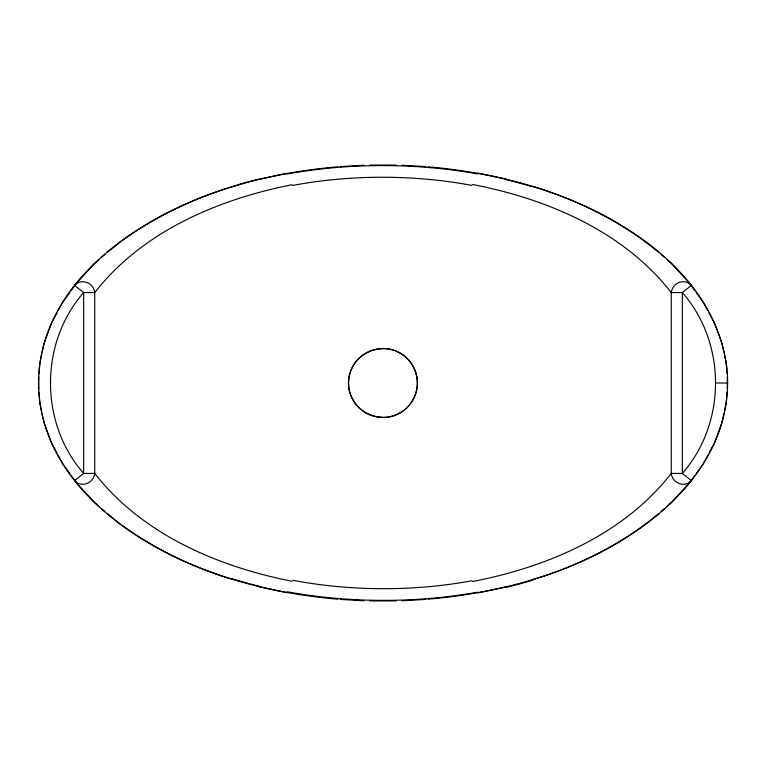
<?xml version="1.0" encoding="UTF-8"?>
<svg xmlns="http://www.w3.org/2000/svg" width="766" height="766" viewBox="0 0 766 766"><rect width="100%" height="100%" fill="white"/><g stroke="black" fill="none" stroke-linecap="round" stroke-linejoin="round"><path stroke-width="1.15" d="M472.555 184.462C547.202 198.949 623.38 231.169 671.265 292.574L682.353 292.574C726.561 342.967 726.561 423.033 682.353 473.426L671.265 473.426C623.352 534.831 547.23 567.051 472.555 581.538M532.37 186.253C619.014 212.469 718.862 273.826 727.374 373.502C733.225 481.881 624.041 552.841 532.37 579.747M38.712 377.226C35.14 483.47 142.39 552.343 232.127 579.288M38.961 373.77L39.698 363.381L41.642 354.447M727.039 392.23L726.302 402.619L724.368 411.553M727.288 388.774L727.288 377.226M42.12 352.216L44.064 343.273L51.609 322.926L57.057 312.787M723.88 413.784L721.945 422.727L714.391 443.074L708.943 453.213M58.149 310.757L62.506 302.647L70.003 292.21M707.861 455.243L703.494 463.353L696.007 473.79M71.362 290.314L76.811 282.731L94.496 263.542L98.852 259.76M694.638 475.686L689.189 483.269L671.514 502.458L667.157 506.24M101.457 257.491L104.942 254.475M107.556 252.205L120.166 242.046M658.444 513.795C594.205 567.357 510.319 592.108 428.089 599.194M661.058 511.525L664.543 508.509M122.081 240.706C184.568 195.206 261.599 173.26 337.921 166.806M238.638 184.759C146.593 210.918 35.217 280.107 38.712 388.774M258.688 179.388L286.551 173.413M505.857 586.967L478.051 592.846M292.133 184.711C217.927 199.332 142.361 231.524 94.735 292.574L94.735 473.426C142.332 534.477 217.956 566.668 292.133 581.289M340.267 166.595L363.946 165.236M425.733 599.405L402.064 600.764M369.901 165.063L396.108 165.063M396.108 600.937L369.901 600.937M382.014 348.549L383 348.53A34.413 34.173 90 0 1 417.259 383A34.413 34.173 90 0 1 383 417.413L382.014 417.451M716.21 383L727.7 383M402.064 165.236L425.733 166.595M363.946 600.764L340.267 599.405M428.089 166.806C510.319 173.892 594.205 198.643 658.444 252.205M337.921 599.194C261.599 592.74 184.568 570.794 122.081 525.294M478.051 173.154L505.857 179.033M286.561 592.587L258.688 586.612M120.166 523.954L107.556 513.795M661.058 254.475L664.543 257.491M667.157 259.76L671.514 263.542L689.189 282.731L694.638 290.314M98.852 506.24L94.496 502.458L76.811 483.269L71.362 475.686M101.457 508.509L104.942 511.525M696.007 292.21L703.494 302.647L707.861 310.757M70.003 473.79L62.506 463.353L58.149 455.243M708.943 312.787L714.391 322.926L721.945 343.273L723.88 352.216M57.057 453.213L51.609 443.074L44.064 422.727L42.12 413.784M724.368 354.447L726.302 363.381L727.039 373.77M41.642 411.553L39.698 402.619L38.961 392.23M259.1 586.191A307.434 152.214 0.5 0 1 232.605 578.895M477.591 592.185A281.677 142.62 0.1 0 1 287.154 591.754M532.81 580.101A306.812 152.97 -0.3 0 1 506.24 587.369M472 580.762A259.09 132.403 0.1 0 1 292.861 580.293M505.455 179.445A306.793 152.032 0.5 0 1 531.91 186.636M287.001 174.035A281.677 142.667 0.1 0 1 477.505 173.939M238.427 184.587A306.343 152.635 -0.3 0 1 258.496 179.196M292.669 185.449A259.09 132.461 0.1 0 1 471.885 185.401M382.014 417.183A34.422 34.192 0 0 1 348.501 383A34.422 34.192 0 0 1 382.014 348.817M83.647 292.574L83.647 473.426L74.666 480.512A11.49 10.523 -38.3 0 0 86.615 483.652A11.49 10.523 -38.3 0 0 94.735 473.426L83.647 473.426C39.449 423.033 39.449 342.967 83.647 292.574L94.735 292.574A11.49 10.513 38.2 0 0 86.615 282.357A11.49 10.513 38.2 0 0 74.628 285.459L83.647 292.574M671.265 292.574L671.265 473.426A11.49 10.513 38.2 0 0 679.394 483.643A11.49 10.513 38.2 0 0 691.382 480.541L682.353 473.426L682.353 292.574L691.382 285.459A11.49 10.523 -38.3 0 0 679.394 282.348A11.49 10.523 -38.3 0 0 671.265 292.574M365.765 412.855A34.47 34.47 0 0 0 417.47 383A34.47 34.47 0 0 0 365.765 353.145A34.47 34.47 0 0 0 365.765 412.855"/></g></svg>
